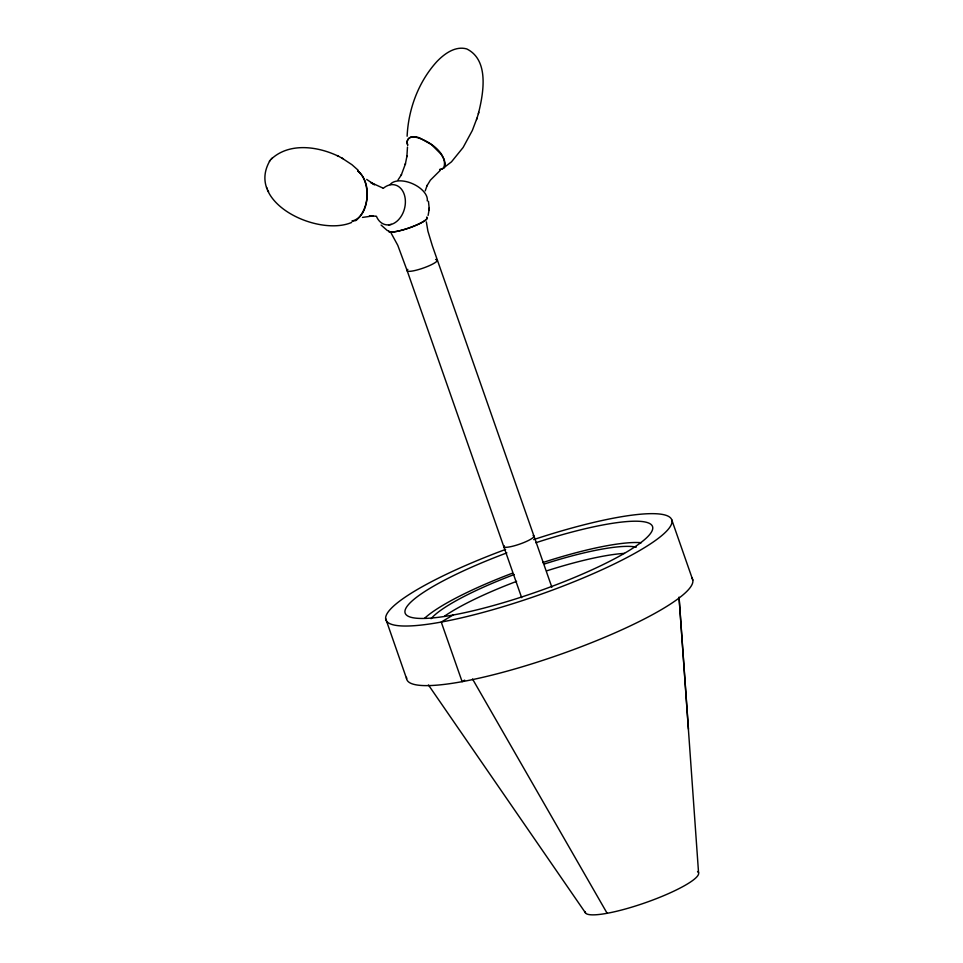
<?xml version="1.0" encoding="UTF-8"?>
<svg xmlns="http://www.w3.org/2000/svg" width="963" height="963" viewBox="0 0 963 963"><rect width="100%" height="100%" fill="white"/><g stroke="black" fill="none" stroke-linecap="round" stroke-linejoin="round"><path stroke-width="1.44" d="M407.481 147.074L406.868 156.764L407 155.85L405.279 164.48L405.483 163.698L401.15 175.386L401.499 174.7L398.044 179.888M429.197 208.55L428.463 201.279M428.102 215.459L429.149 209.585M429.101 210.367L429.233 207.948M407.12 136.24C408.36 109.084 418.472 81.831 436.853 61.608C444.316 53.808 455.294 45.706 466.718 48.92C489.637 60.163 483.354 93.917 478.346 113.778M425.225 190.855L427.175 185.281L426.898 185.919L430.353 180.189L440.103 170.511M419.964 138.106L431.508 144.619L441.126 154.273L444.099 159.316L445.291 163.854L444.509 167.237L442.029 169.115L451.478 161.832L463.119 147.483L472.339 130.462L477.01 118.124M476.553 119.605L478.792 112.322M270.122 160.388C244.771 202.844 318.139 236.862 351.651 222.453M271.253 159.124C289.321 142.175 318.211 146.34 338.723 156.391M269.363 161.23L272.144 158.125M443.702 168.164C448.951 153.045 426.609 138.684 413.476 136.782M453.043 615.032L441.247 622.062L462.12 681.66L464.66 680.143M356.117 220.431C369.347 209.284 371.802 182.284 357.791 171.053M355.829 220.563L352.253 221.008M391.363 224.379L388.558 224.897M362.485 217.409L372.982 215.929L369.359 216.025L375.534 216.145M439.778 169.536L441.848 169.163L439.585 169.536M413.259 136.782C408.613 136.192 405.736 141.38 407.782 145.353M352.169 220.984C370.31 216.771 371.417 181.477 358.104 171.161M382.576 187.917L370.743 182.489L374.535 184.788L366.722 179.419M419.471 137.938C414.355 135.362 404.833 136.975 407.578 144.655M341.841 158.028L351.989 164.733L358.212 170.27M337.146 155.561L343.358 158.823M387.451 230.651L381.095 225.065M391.147 233.154L397.779 245.312L407.156 270.675M428.451 684.982L585.721 913.225M472.508 678.963L607.123 913.273M266.57 187.376L267.124 188.567M267.919 190.277L268.581 191.709M671.729 519.731L692.806 580.087M551.871 587.249L432.339 245.77L427.921 231.18L426.332 221.863M407.132 270.615L521.669 597.686M385.669 618.607L406.627 678.783M679.108 598.035L688.461 729.172M679.035 597.096L698.56 872.791M383.19 188.387A20.416 14.89 -76 0 1 403.774 193.166A20.416 14.89 -76 0 1 396.9 221.285A20.416 14.89 -76 0 1 376.389 216.218M390.123 184.619A20.416 11.243 23.9 0 1 412.561 183.704A20.416 11.243 23.9 0 1 427.235 200.906M435.577 259.468A15.986 2.853 -19.3 0 1 423.612 267.943A15.986 2.853 -19.3 0 1 407.818 269.351M533.093 535.548A15.974 2.853 -19.3 0 1 519.791 544.083A15.974 2.853 -19.3 0 1 504.155 545.672M697.537 871.527A60.043 10.737 -19.3 0 1 647.052 902.126A60.043 10.737 -19.3 0 1 585.083 911.564M691.747 577.848A151.42 27.072 -19.3 0 1 557.685 655.322A151.42 27.072 -19.3 0 1 406.542 677.326M533.646 539.605A151.42 27.072 -19.3 0 1 655.069 540.725A151.42 27.072 -19.3 0 1 412.393 625.818A151.42 27.072 -19.3 0 1 505.635 549.416M535.837 542.735A131.028 23.425 -19.3 0 1 637.47 545.07A131.028 23.425 -19.3 0 1 428.258 618.27A131.028 23.425 -19.3 0 1 506.887 552.87M424.539 618.33A123.637 22.113 -19.3 0 1 512.28 573.25M542.735 562.561A123.637 22.113 -19.3 0 1 641.298 542.723M431.063 618.715A113.249 20.247 -19.3 0 1 514.218 574.526M544.661 563.909A113.249 20.247 -19.3 0 1 636.254 547.14M444.557 616.127A113.249 20.247 -19.3 0 1 516.613 581.363M547.056 570.746A113.249 20.247 -19.3 0 1 624.457 553.376M409.624 227.713A20.416 3.647 -19.3 0 0 426.585 217.169A20.416 3.744 -19.2 0 1 409.769 227.75A20.416 3.744 -19.2 0 1 388.619 230.626A20.416 3.647 -19.3 0 0 409.624 227.713"/></g></svg>
